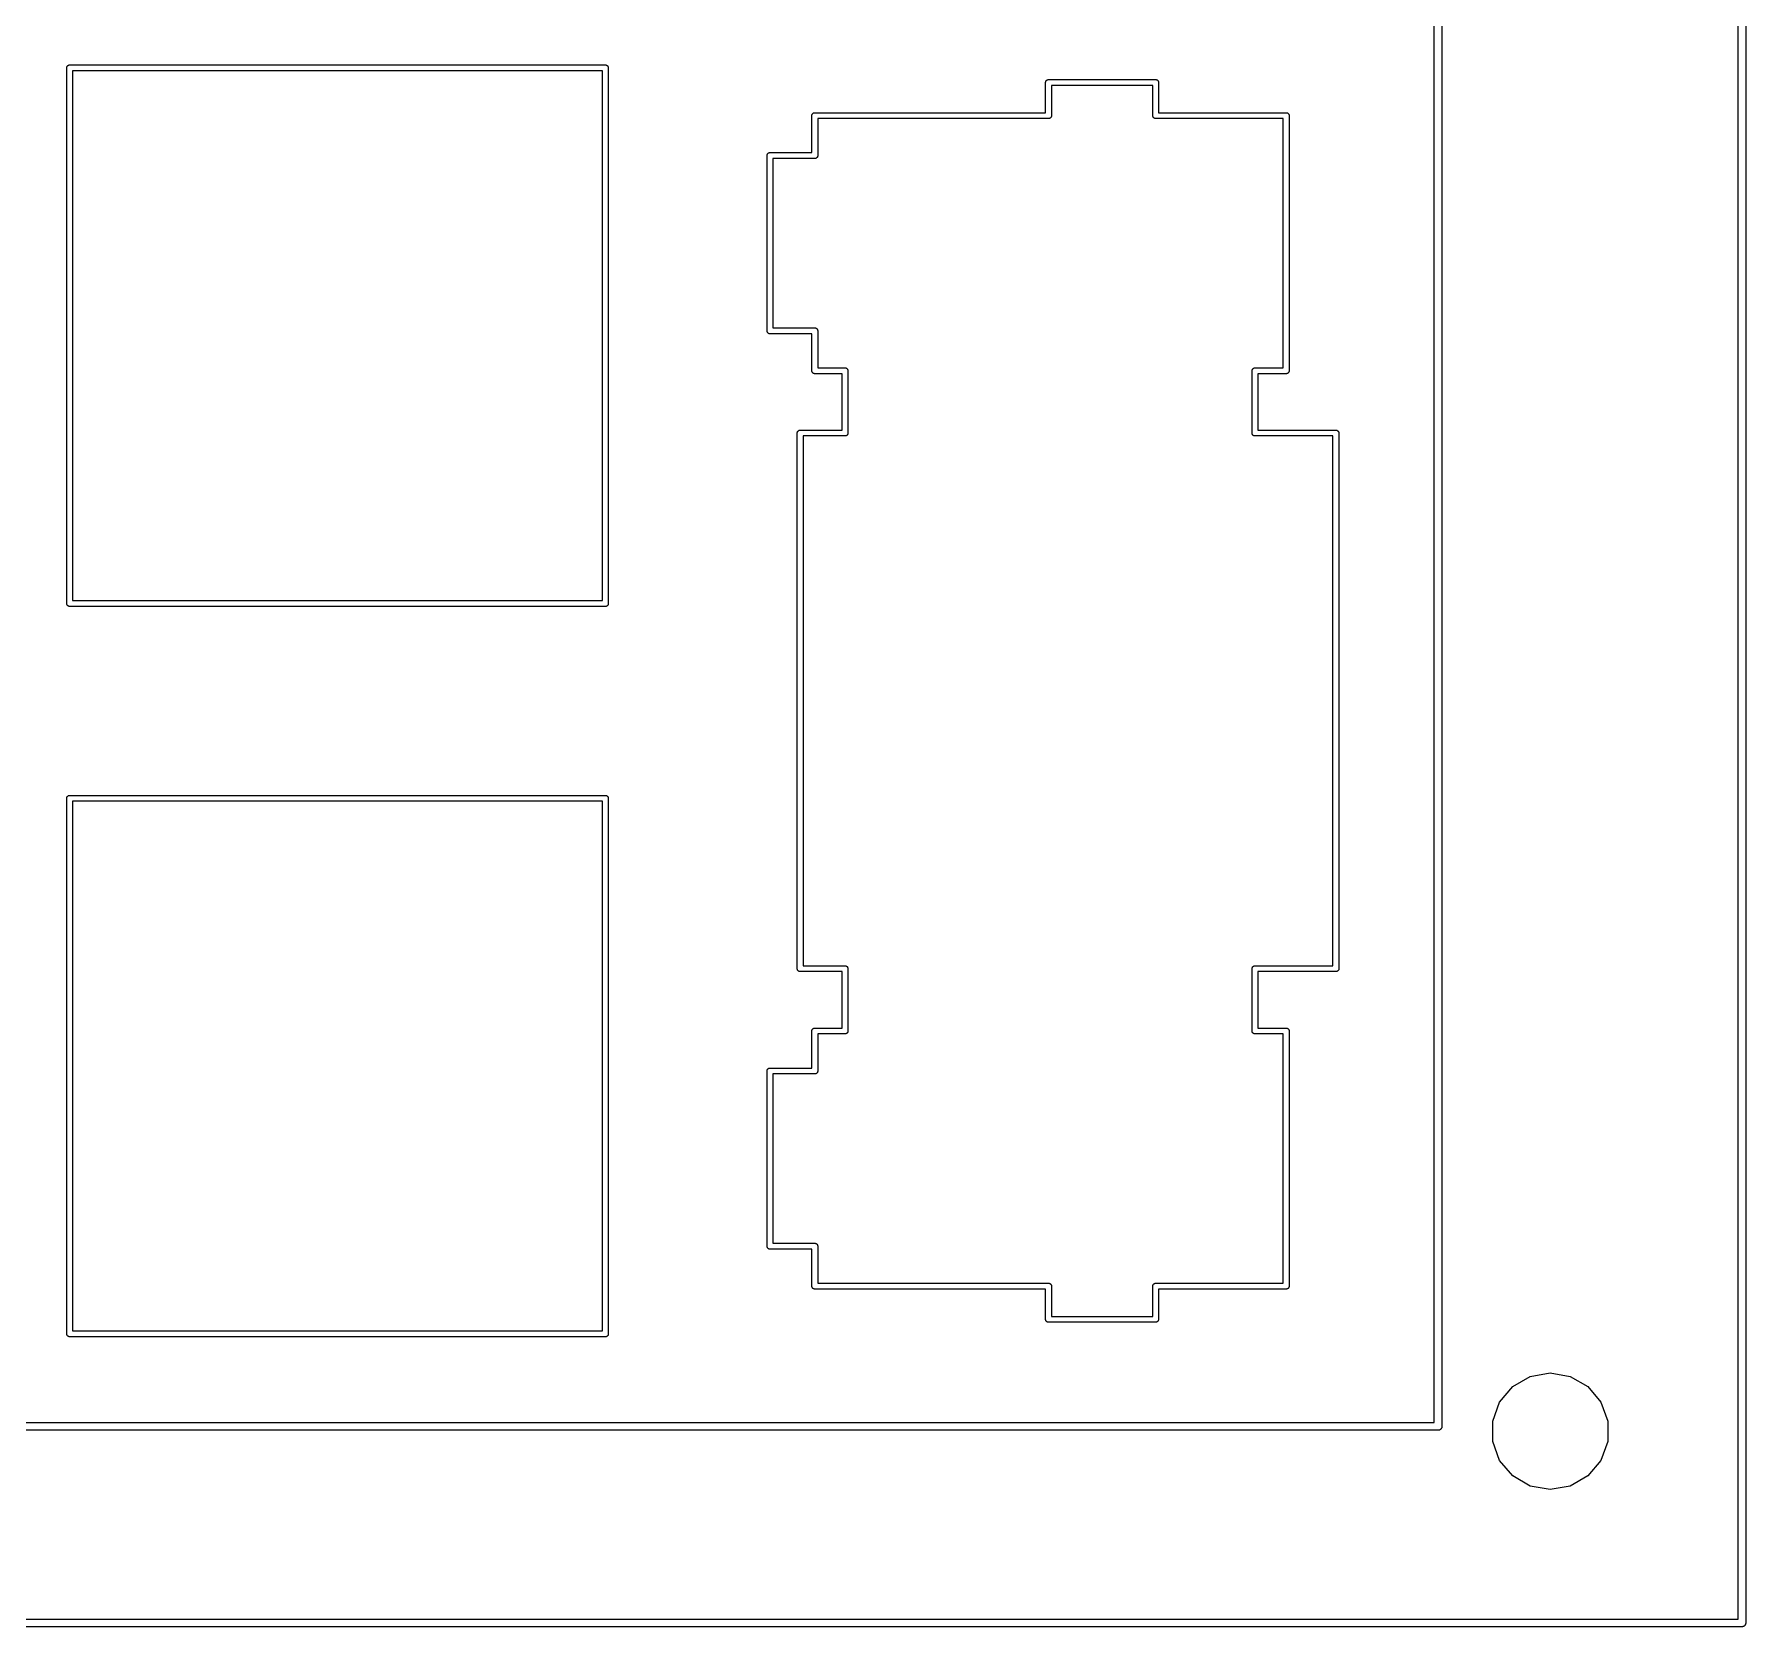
# Model space of a CAD drawing. Extents: x 50 to 430, y -187 to -47.
# Drawn here: x 385.46 to 430.1, y -187.1 to -145.56 of the extents above; entities that cross this region are included whole.
import ezdxf

# ---------------------------------------------------------------- set-up
doc = ezdxf.new("R2010")
doc.units = 0
doc.header["$MEASUREMENT"] = 0
doc.layers.add('BLACK', color=7, linetype='CONTINUOUS')

msp = doc.modelspace()

# ---------------------------------------------------------------- linework, layer by layer
at = {"layer": 'BLACK', "linetype": 'CONTINUOUS'}
for p, q in [((429.9, -186.9), (429.9, -47.1)), ((430.1, -46.9913), (430.1, -187.009)), ((421.976, -181.773), (421.976, -67.673)), ((422.176, -67.5643), (422.176, -181.882)), ((386.321, -146.408), (386.323, -146.401)), ((386.323, -146.401), (386.327, -146.396)), ((386.327, -146.396), (386.331, -146.39)), ((386.331, -146.39), (386.336, -146.386)), ((386.336, -146.386), (386.34, -146.381)), ((386.34, -146.381), (386.346, -146.377)), ((386.346, -146.377), (386.351, -146.373)), ((386.351, -146.373), (386.358, -146.371)), ((386.358, -146.371), (386.364, -146.367)), ((386.364, -146.367), (386.37, -146.366)), ((386.37, -146.366), (386.377, -146.364)), ((386.377, -146.364), (386.383, -146.364)), ((386.383, -146.364), (386.383, -146.364)), ((386.383, -146.364), (400.367, -146.364)), ((400.367, -146.364), (400.373, -146.364)), ((400.367, -146.364), (400.367, -146.364)), ((400.373, -146.364), (400.38, -146.366)), ((400.38, -146.366), (400.386, -146.367)), ((400.386, -146.367), (400.392, -146.371)), ((400.392, -146.371), (400.399, -146.373)), ((400.399, -146.373), (400.404, -146.377)), ((400.404, -146.377), (400.41, -146.381)), ((400.41, -146.381), (400.414, -146.386)), ((400.414, -146.386), (400.419, -146.39)), ((400.419, -146.39), (400.423, -146.396)), ((400.423, -146.396), (400.427, -146.401)), ((400.427, -146.401), (400.429, -146.408)), ((386.314, -146.427), (386.316, -146.42)), ((386.314, -146.433), (386.314, -146.427)), ((386.314, -160.417), (386.314, -146.433)), ((386.316, -146.42), (386.317, -146.414)), ((386.317, -146.414), (386.321, -146.408)), ((386.466, -146.516), (386.466, -160.334)), ((400.284, -146.516), (386.466, -146.516)), ((400.284, -160.334), (400.284, -146.516)), ((400.429, -146.408), (400.433, -146.414)), ((400.433, -146.414), (400.434, -146.42)), ((400.434, -146.42), (400.436, -146.427)), ((400.436, -146.427), (400.436, -146.433)), ((400.436, -146.433), (400.436, -146.433)), ((400.436, -146.433), (400.436, -160.417)), ((411.841, -146.808), (411.843, -146.801)), ((411.841, -146.814), (411.841, -146.808)), ((411.841, -147.608), (411.841, -146.814)), ((411.843, -146.801), (411.844, -146.795)), ((411.844, -146.795), (411.848, -146.789)), ((411.848, -146.789), (411.85, -146.782)), ((411.85, -146.782), (411.854, -146.777)), ((411.854, -146.777), (411.858, -146.771)), ((411.858, -146.771), (411.863, -146.767)), ((411.863, -146.767), (411.867, -146.762)), ((411.867, -146.762), (411.873, -146.758)), ((411.873, -146.758), (411.878, -146.754)), ((411.878, -146.754), (411.885, -146.752)), ((411.885, -146.752), (411.891, -146.748)), ((411.891, -146.748), (411.897, -146.747)), ((411.897, -146.747), (411.904, -146.745)), ((411.904, -146.745), (411.91, -146.745)), ((411.91, -146.745), (411.91, -146.745)), ((411.91, -146.745), (414.718, -146.745)), ((414.718, -146.745), (414.724, -146.745)), ((414.718, -146.745), (414.718, -146.745)), ((414.724, -146.745), (414.731, -146.747)), ((414.731, -146.747), (414.737, -146.748)), ((414.737, -146.748), (414.743, -146.752)), ((414.743, -146.752), (414.75, -146.754)), ((414.75, -146.754), (414.755, -146.758)), ((414.755, -146.758), (414.761, -146.762)), ((414.761, -146.762), (414.765, -146.767)), ((414.765, -146.767), (414.77, -146.771)), ((414.77, -146.771), (414.774, -146.777)), ((414.774, -146.777), (414.778, -146.782)), ((414.778, -146.782), (414.78, -146.789)), ((414.78, -146.789), (414.784, -146.795)), ((414.784, -146.795), (414.785, -146.801)), ((414.785, -146.801), (414.787, -146.808)), ((414.787, -146.808), (414.787, -146.814)), ((414.787, -146.814), (414.787, -146.814)), ((414.787, -146.814), (414.787, -147.608)), ((411.993, -146.897), (411.993, -147.691)), ((414.635, -146.897), (411.993, -146.897)), ((414.635, -147.671), (414.635, -146.897)), ((405.745, -147.671), (405.747, -147.665)), ((405.745, -147.678), (405.745, -147.671)), ((405.745, -148.65), (405.745, -147.678)), ((405.747, -147.665), (405.748, -147.658)), ((405.748, -147.658), (405.752, -147.652)), ((405.752, -147.652), (405.754, -147.646)), ((405.754, -147.646), (405.758, -147.641)), ((405.758, -147.641), (405.762, -147.635)), ((405.762, -147.635), (405.767, -147.631)), ((405.767, -147.631), (405.771, -147.625)), ((405.771, -147.625), (405.777, -147.622)), ((405.777, -147.622), (405.782, -147.618)), ((405.782, -147.618), (405.789, -147.615)), ((405.789, -147.615), (405.795, -147.612)), ((405.795, -147.612), (405.801, -147.611)), ((405.801, -147.611), (405.808, -147.608)), ((405.808, -147.608), (405.814, -147.608)), ((405.814, -147.608), (405.814, -147.608)), ((405.814, -147.608), (411.841, -147.608)), ((411.967, -147.744), (411.961, -147.747)), ((411.971, -147.739), (411.967, -147.744)), ((411.976, -147.734), (411.971, -147.739)), ((411.98, -147.728), (411.976, -147.734)), ((411.984, -147.723), (411.98, -147.728)), ((411.986, -147.717), (411.984, -147.723)), ((411.99, -147.711), (411.986, -147.717)), ((411.991, -147.704), (411.99, -147.711)), ((411.993, -147.698), (411.991, -147.704)), ((411.993, -147.691), (411.993, -147.691)), ((411.993, -147.691), (411.993, -147.698)), ((414.635, -147.698), (414.635, -147.671)), ((414.637, -147.704), (414.635, -147.698)), ((414.638, -147.711), (414.637, -147.704)), ((414.642, -147.717), (414.638, -147.711)), ((414.644, -147.723), (414.642, -147.717)), ((414.648, -147.728), (414.644, -147.723)), ((414.652, -147.734), (414.648, -147.728)), ((414.657, -147.739), (414.652, -147.734)), ((414.661, -147.744), (414.657, -147.739)), ((414.667, -147.747), (414.661, -147.744)), ((414.787, -147.608), (418.121, -147.608)), ((418.121, -147.608), (418.121, -147.608)), ((418.121, -147.608), (418.128, -147.608)), ((418.128, -147.608), (418.134, -147.611)), ((418.134, -147.611), (418.141, -147.612)), ((418.141, -147.612), (418.147, -147.615)), ((418.147, -147.615), (418.153, -147.618)), ((418.153, -147.618), (418.158, -147.622)), ((418.158, -147.622), (418.164, -147.625)), ((418.164, -147.625), (418.169, -147.631)), ((418.169, -147.631), (418.174, -147.635)), ((418.174, -147.635), (418.177, -147.641)), ((418.177, -147.641), (418.182, -147.646)), ((418.182, -147.646), (418.184, -147.652)), ((418.184, -147.652), (418.187, -147.658)), ((418.187, -147.658), (418.188, -147.665)), ((418.188, -147.665), (418.191, -147.671)), ((418.191, -147.671), (418.191, -147.678)), ((418.191, -147.678), (418.191, -147.678)), ((418.191, -147.678), (418.191, -154.346)), ((411.924, -147.761), (405.897, -147.761)), ((405.897, -147.761), (405.897, -148.733)), ((411.93, -147.761), (411.924, -147.761)), ((411.924, -147.761), (411.924, -147.761)), ((411.937, -147.758), (411.93, -147.761)), ((411.943, -147.757), (411.937, -147.758)), ((411.949, -147.754), (411.943, -147.757)), ((411.956, -147.752), (411.949, -147.754)), ((411.961, -147.747), (411.956, -147.752)), ((414.672, -147.752), (414.667, -147.747)), ((414.679, -147.754), (414.672, -147.752)), ((414.685, -147.757), (414.679, -147.754)), ((414.691, -147.758), (414.685, -147.757)), ((414.698, -147.761), (414.691, -147.758)), ((414.704, -147.761), (414.698, -147.761)), ((418.038, -147.761), (414.704, -147.761)), ((414.704, -147.761), (414.704, -147.761)), ((418.038, -154.263), (418.038, -147.761)), ((404.576, -148.713), (404.579, -148.706)), ((404.576, -148.719), (404.576, -148.713)), ((404.576, -153.305), (404.576, -148.719)), ((404.579, -148.706), (404.58, -148.7)), ((404.58, -148.7), (404.583, -148.694)), ((404.583, -148.694), (404.586, -148.687)), ((404.586, -148.687), (404.59, -148.682)), ((404.59, -148.682), (404.593, -148.676)), ((404.593, -148.676), (404.599, -148.672)), ((404.599, -148.672), (404.603, -148.667)), ((404.603, -148.667), (404.609, -148.663)), ((404.609, -148.663), (404.614, -148.659)), ((404.614, -148.659), (404.62, -148.657)), ((404.62, -148.657), (404.626, -148.653)), ((404.626, -148.653), (404.633, -148.652)), ((404.633, -148.652), (404.639, -148.65)), ((404.639, -148.65), (404.646, -148.65)), ((404.646, -148.65), (404.646, -148.65)), ((404.646, -148.65), (405.745, -148.65)), ((405.828, -148.802), (404.729, -148.802)), ((404.729, -148.802), (404.729, -153.222)), ((405.834, -148.802), (405.828, -148.802)), ((405.828, -148.802), (405.828, -148.802)), ((405.841, -148.8), (405.834, -148.802)), ((405.847, -148.799), (405.841, -148.8)), ((405.853, -148.795), (405.847, -148.799)), ((405.86, -148.793), (405.853, -148.795)), ((405.865, -148.789), (405.86, -148.793)), ((405.871, -148.785), (405.865, -148.789)), ((405.875, -148.78), (405.871, -148.785)), ((405.88, -148.776), (405.875, -148.78)), ((405.884, -148.77), (405.88, -148.776)), ((405.888, -148.765), (405.884, -148.77)), ((405.89, -148.758), (405.888, -148.765)), ((405.894, -148.752), (405.89, -148.758)), ((405.895, -148.746), (405.894, -148.752)), ((405.897, -148.739), (405.895, -148.746)), ((405.897, -148.733), (405.897, -148.733)), ((405.897, -148.733), (405.897, -148.739)), ((404.576, -153.311), (404.576, -153.305)), ((404.576, -153.305), (404.576, -153.305)), ((404.579, -153.318), (404.576, -153.311)), ((404.58, -153.324), (404.579, -153.318)), ((404.583, -153.33), (404.58, -153.324)), ((404.586, -153.337), (404.583, -153.33)), ((404.59, -153.342), (404.586, -153.337)), ((404.593, -153.348), (404.59, -153.342)), ((404.599, -153.352), (404.593, -153.348)), ((404.603, -153.357), (404.599, -153.352)), ((404.609, -153.361), (404.603, -153.357)), ((404.614, -153.365), (404.609, -153.361)), ((404.62, -153.367), (404.614, -153.365)), ((404.626, -153.371), (404.62, -153.367)), ((404.633, -153.372), (404.626, -153.371)), ((404.639, -153.374), (404.633, -153.372)), ((404.646, -153.374), (404.639, -153.374)), ((405.745, -153.374), (404.646, -153.374)), ((404.646, -153.374), (404.646, -153.374)), ((404.729, -153.222), (405.828, -153.222)), ((405.745, -154.346), (405.745, -153.374)), ((405.828, -153.222), (405.828, -153.222)), ((405.828, -153.222), (405.834, -153.222)), ((405.834, -153.222), (405.841, -153.224)), ((405.841, -153.224), (405.847, -153.225)), ((405.847, -153.225), (405.853, -153.229)), ((405.853, -153.229), (405.86, -153.231)), ((405.86, -153.231), (405.865, -153.235)), ((405.865, -153.235), (405.871, -153.239)), ((405.871, -153.239), (405.875, -153.244)), ((405.875, -153.244), (405.88, -153.248)), ((405.88, -153.248), (405.884, -153.254)), ((405.884, -153.254), (405.888, -153.259)), ((405.888, -153.259), (405.89, -153.266)), ((405.89, -153.266), (405.894, -153.272)), ((405.894, -153.272), (405.895, -153.278)), ((405.895, -153.278), (405.897, -153.285)), ((405.897, -153.285), (405.897, -153.291)), ((405.897, -153.291), (405.897, -153.291)), ((405.897, -153.291), (405.897, -154.263)), ((405.745, -154.353), (405.745, -154.346)), ((405.745, -154.346), (405.745, -154.346)), ((405.747, -154.359), (405.745, -154.353)), ((405.748, -154.366), (405.747, -154.359)), ((405.752, -154.372), (405.748, -154.366)), ((405.754, -154.378), (405.752, -154.372)), ((405.758, -154.383), (405.754, -154.378)), ((405.762, -154.389), (405.758, -154.383)), ((405.767, -154.393), (405.762, -154.389)), ((405.771, -154.399), (405.767, -154.393)), ((405.777, -154.402), (405.771, -154.399)), ((405.782, -154.406), (405.777, -154.402)), ((405.789, -154.409), (405.782, -154.406)), ((405.795, -154.412), (405.789, -154.409)), ((405.801, -154.413), (405.795, -154.412)), ((405.808, -154.416), (405.801, -154.413)), ((405.814, -154.416), (405.808, -154.416)), ((406.532, -154.416), (405.814, -154.416)), ((405.814, -154.416), (405.814, -154.416)), ((405.897, -154.263), (406.615, -154.263)), ((406.532, -155.889), (406.532, -154.416)), ((406.615, -154.263), (406.615, -154.263)), ((406.615, -154.263), (406.622, -154.263)), ((406.622, -154.263), (406.628, -154.266)), ((406.628, -154.266), (406.635, -154.267)), ((406.635, -154.267), (406.641, -154.27)), ((406.641, -154.27), (406.647, -154.272)), ((406.647, -154.272), (406.652, -154.277)), ((406.652, -154.277), (406.658, -154.28)), ((406.658, -154.28), (406.662, -154.285)), ((406.662, -154.285), (406.668, -154.29)), ((406.668, -154.29), (406.671, -154.296)), ((406.671, -154.296), (406.675, -154.301)), ((406.675, -154.301), (406.678, -154.307)), ((406.678, -154.307), (406.681, -154.313)), ((406.681, -154.313), (406.682, -154.32)), ((406.682, -154.32), (406.685, -154.326)), ((406.685, -154.326), (406.685, -154.333)), ((406.685, -154.333), (406.685, -154.333)), ((406.685, -154.333), (406.685, -155.972)), ((417.226, -154.326), (417.228, -154.32)), ((417.226, -154.333), (417.226, -154.326)), ((417.226, -155.952), (417.226, -154.333)), ((417.226, -154.333), (417.226, -154.333)), ((417.228, -154.32), (417.229, -154.313)), ((417.229, -154.313), (417.232, -154.307)), ((417.232, -154.307), (417.235, -154.301)), ((417.235, -154.301), (417.239, -154.296)), ((417.239, -154.296), (417.243, -154.29)), ((417.243, -154.29), (417.248, -154.285)), ((417.248, -154.285), (417.252, -154.28)), ((417.252, -154.28), (417.258, -154.277)), ((417.258, -154.277), (417.263, -154.272)), ((417.263, -154.272), (417.269, -154.27)), ((417.269, -154.27), (417.275, -154.267)), ((417.275, -154.267), (417.282, -154.266)), ((417.282, -154.266), (417.288, -154.263)), ((417.288, -154.263), (417.295, -154.263)), ((417.295, -154.263), (417.295, -154.263)), ((417.295, -154.263), (418.038, -154.263)), ((418.121, -154.416), (417.378, -154.416)), ((417.378, -154.416), (417.378, -155.889)), ((418.128, -154.416), (418.121, -154.416)), ((418.121, -154.416), (418.121, -154.416)), ((418.134, -154.413), (418.128, -154.416)), ((418.141, -154.412), (418.134, -154.413)), ((418.147, -154.409), (418.141, -154.412)), ((418.153, -154.406), (418.147, -154.409)), ((418.158, -154.402), (418.153, -154.406)), ((418.164, -154.399), (418.158, -154.402)), ((418.169, -154.393), (418.164, -154.399)), ((418.174, -154.389), (418.169, -154.393)), ((418.177, -154.383), (418.174, -154.389)), ((418.182, -154.378), (418.177, -154.383)), ((418.184, -154.372), (418.182, -154.378)), ((418.187, -154.366), (418.184, -154.372)), ((418.188, -154.359), (418.187, -154.366)), ((418.191, -154.353), (418.188, -154.359)), ((418.191, -154.346), (418.191, -154.346)), ((418.191, -154.346), (418.191, -154.353)), ((405.364, -155.952), (405.366, -155.945)), ((405.364, -155.958), (405.364, -155.952)), ((405.364, -169.942), (405.364, -155.958)), ((405.366, -155.945), (405.367, -155.939)), ((405.367, -155.939), (405.371, -155.933)), ((405.371, -155.933), (405.373, -155.926)), ((405.373, -155.926), (405.377, -155.921)), ((405.377, -155.921), (405.381, -155.915)), ((405.381, -155.915), (405.386, -155.911)), ((405.386, -155.911), (405.39, -155.906)), ((405.39, -155.906), (405.396, -155.902)), ((405.396, -155.902), (405.401, -155.898)), ((405.401, -155.898), (405.408, -155.896)), ((405.408, -155.896), (405.414, -155.892)), ((405.414, -155.892), (405.42, -155.891)), ((405.42, -155.891), (405.427, -155.889)), ((405.427, -155.889), (405.433, -155.889)), ((405.433, -155.889), (405.433, -155.889)), ((405.433, -155.889), (406.532, -155.889)), ((406.615, -156.041), (405.516, -156.041)), ((405.516, -156.041), (405.516, -169.859)), ((406.622, -156.041), (406.615, -156.041)), ((406.615, -156.041), (406.615, -156.041)), ((406.628, -156.039), (406.622, -156.041)), ((406.635, -156.038), (406.628, -156.039)), ((406.641, -156.034), (406.635, -156.038)), ((406.647, -156.032), (406.641, -156.034)), ((406.652, -156.028), (406.647, -156.032)), ((406.658, -156.024), (406.652, -156.028)), ((406.662, -156.019), (406.658, -156.024)), ((406.668, -156.015), (406.662, -156.019)), ((406.671, -156.009), (406.668, -156.015)), ((406.675, -156.004), (406.671, -156.009)), ((406.678, -155.997), (406.675, -156.004)), ((406.681, -155.991), (406.678, -155.997)), ((406.682, -155.985), (406.681, -155.991)), ((406.685, -155.978), (406.682, -155.985)), ((406.685, -155.972), (406.685, -155.972)), ((406.685, -155.972), (406.685, -155.978)), ((417.226, -155.978), (417.226, -155.952)), ((417.228, -155.985), (417.226, -155.978)), ((417.229, -155.991), (417.228, -155.985)), ((417.232, -155.997), (417.229, -155.991)), ((417.235, -156.004), (417.232, -155.997)), ((417.239, -156.009), (417.235, -156.004)), ((417.243, -156.015), (417.239, -156.009)), ((417.248, -156.019), (417.243, -156.015)), ((417.252, -156.024), (417.248, -156.019)), ((417.258, -156.028), (417.252, -156.024)), ((417.263, -156.032), (417.258, -156.028)), ((417.269, -156.034), (417.263, -156.032)), ((417.275, -156.038), (417.269, -156.034)), ((417.282, -156.039), (417.275, -156.038)), ((417.288, -156.041), (417.282, -156.039)), ((417.295, -156.041), (417.288, -156.041)), ((419.334, -156.041), (417.295, -156.041)), ((417.295, -156.041), (417.295, -156.041)), ((417.378, -155.889), (419.417, -155.889)), ((419.334, -169.859), (419.334, -156.041)), ((419.417, -155.889), (419.417, -155.889)), ((419.417, -155.889), (419.423, -155.889)), ((419.423, -155.889), (419.43, -155.891)), ((419.43, -155.891), (419.436, -155.892)), ((419.436, -155.892), (419.442, -155.896)), ((419.442, -155.896), (419.449, -155.898)), ((419.449, -155.898), (419.454, -155.902)), ((419.454, -155.902), (419.46, -155.906)), ((419.46, -155.906), (419.464, -155.911)), ((419.464, -155.911), (419.469, -155.915)), ((419.469, -155.915), (419.473, -155.921)), ((419.473, -155.921), (419.477, -155.926)), ((419.477, -155.926), (419.479, -155.933)), ((419.479, -155.933), (419.483, -155.939)), ((419.483, -155.939), (419.484, -155.945)), ((419.484, -155.945), (419.486, -155.952)), ((419.486, -155.952), (419.486, -155.958)), ((419.486, -155.958), (419.486, -155.958)), ((419.486, -155.958), (419.486, -169.942)), ((386.314, -160.423), (386.314, -160.417)), ((386.314, -160.417), (386.314, -160.417)), ((386.316, -160.43), (386.314, -160.423)), ((386.317, -160.436), (386.316, -160.43)), ((386.321, -160.442), (386.317, -160.436)), ((386.323, -160.449), (386.321, -160.442)), ((386.327, -160.454), (386.323, -160.449)), ((386.331, -160.46), (386.327, -160.454)), ((386.336, -160.464), (386.331, -160.46)), ((386.34, -160.469), (386.336, -160.464)), ((386.346, -160.473), (386.34, -160.469)), ((386.351, -160.477), (386.346, -160.473)), ((386.358, -160.479), (386.351, -160.477)), ((386.364, -160.483), (386.358, -160.479)), ((386.37, -160.484), (386.364, -160.483)), ((386.377, -160.486), (386.37, -160.484)), ((386.383, -160.486), (386.377, -160.486)), ((400.367, -160.486), (386.383, -160.486)), ((386.383, -160.486), (386.383, -160.486)), ((386.466, -160.334), (400.284, -160.334)), ((400.373, -160.486), (400.367, -160.486)), ((400.367, -160.486), (400.367, -160.486)), ((400.38, -160.484), (400.373, -160.486)), ((400.386, -160.483), (400.38, -160.484)), ((400.392, -160.479), (400.386, -160.483)), ((400.399, -160.477), (400.392, -160.479)), ((400.404, -160.473), (400.399, -160.477)), ((400.41, -160.469), (400.404, -160.473)), ((400.414, -160.464), (400.41, -160.469)), ((400.419, -160.46), (400.414, -160.464)), ((400.423, -160.454), (400.419, -160.46)), ((400.427, -160.449), (400.423, -160.454)), ((400.429, -160.442), (400.427, -160.449)), ((400.433, -160.436), (400.429, -160.442)), ((400.434, -160.43), (400.433, -160.436)), ((400.436, -160.423), (400.434, -160.43)), ((400.436, -160.417), (400.436, -160.417)), ((400.436, -160.417), (400.436, -160.423)), ((386.314, -165.477), (386.316, -165.47)), ((386.314, -165.483), (386.314, -165.477)), ((386.314, -179.467), (386.314, -165.483)), ((386.316, -165.47), (386.317, -165.464)), ((386.317, -165.464), (386.321, -165.458)), ((386.321, -165.458), (386.323, -165.451)), ((386.323, -165.451), (386.327, -165.446)), ((386.327, -165.446), (386.331, -165.44)), ((386.331, -165.44), (386.336, -165.436)), ((386.336, -165.436), (386.34, -165.431)), ((386.34, -165.431), (386.346, -165.427)), ((386.346, -165.427), (386.351, -165.423)), ((386.351, -165.423), (386.358, -165.421)), ((386.358, -165.421), (386.364, -165.417)), ((386.364, -165.417), (386.37, -165.416)), ((386.37, -165.416), (386.377, -165.414)), ((386.377, -165.414), (386.383, -165.414)), ((386.383, -165.414), (386.383, -165.414)), ((386.383, -165.414), (400.367, -165.414)), ((386.466, -165.566), (386.466, -179.384)), ((400.284, -165.566), (386.466, -165.566)), ((400.284, -179.384), (400.284, -165.566)), ((400.367, -165.414), (400.373, -165.414)), ((400.367, -165.414), (400.367, -165.414)), ((400.373, -165.414), (400.38, -165.416)), ((400.38, -165.416), (400.386, -165.417)), ((400.386, -165.417), (400.392, -165.421)), ((400.392, -165.421), (400.399, -165.423)), ((400.399, -165.423), (400.404, -165.427)), ((400.404, -165.427), (400.41, -165.431)), ((400.41, -165.431), (400.414, -165.436)), ((400.414, -165.436), (400.419, -165.44)), ((400.419, -165.44), (400.423, -165.446)), ((400.423, -165.446), (400.427, -165.451)), ((400.427, -165.451), (400.429, -165.458)), ((400.429, -165.458), (400.433, -165.464)), ((400.433, -165.464), (400.434, -165.47)), ((400.434, -165.47), (400.436, -165.477)), ((400.436, -165.477), (400.436, -165.483)), ((400.436, -165.483), (400.436, -165.483)), ((400.436, -165.483), (400.436, -179.467)), ((405.364, -169.948), (405.364, -169.942)), ((405.364, -169.942), (405.364, -169.942)), ((405.366, -169.955), (405.364, -169.948)), ((405.367, -169.961), (405.366, -169.955)), ((405.371, -169.967), (405.367, -169.961)), ((405.373, -169.974), (405.371, -169.967)), ((405.377, -169.979), (405.373, -169.974)), ((405.381, -169.985), (405.377, -169.979)), ((405.386, -169.989), (405.381, -169.985)), ((405.39, -169.994), (405.386, -169.989)), ((405.396, -169.998), (405.39, -169.994)), ((405.401, -170.002), (405.396, -169.998)), ((405.408, -170.004), (405.401, -170.002)), ((405.414, -170.008), (405.408, -170.004)), ((405.42, -170.009), (405.414, -170.008)), ((405.427, -170.011), (405.42, -170.009)), ((405.433, -170.011), (405.427, -170.011)), ((406.532, -170.011), (405.433, -170.011)), ((405.433, -170.011), (405.433, -170.011)), ((405.516, -169.859), (406.615, -169.859)), ((406.532, -171.484), (406.532, -170.011)), ((406.615, -169.859), (406.615, -169.859)), ((406.615, -169.859), (406.622, -169.859)), ((406.622, -169.859), (406.628, -169.861)), ((406.628, -169.861), (406.635, -169.862)), ((406.635, -169.862), (406.641, -169.866)), ((406.641, -169.866), (406.647, -169.868)), ((406.647, -169.868), (406.652, -169.872)), ((406.652, -169.872), (406.658, -169.876)), ((406.658, -169.876), (406.662, -169.881)), ((406.662, -169.881), (406.668, -169.885)), ((406.668, -169.885), (406.671, -169.891)), ((406.671, -169.891), (406.675, -169.896)), ((406.675, -169.896), (406.678, -169.903)), ((406.678, -169.903), (406.681, -169.909)), ((406.681, -169.909), (406.682, -169.915)), ((406.682, -169.915), (406.685, -169.922)), ((406.685, -169.922), (406.685, -169.928)), ((406.685, -169.928), (406.685, -169.928)), ((406.685, -169.928), (406.685, -171.567)), ((417.226, -169.922), (417.228, -169.915)), ((417.226, -169.928), (417.226, -169.922)), ((417.226, -171.547), (417.226, -169.928)), ((417.226, -169.928), (417.226, -169.928)), ((417.228, -169.915), (417.229, -169.909)), ((417.229, -169.909), (417.232, -169.903)), ((417.232, -169.903), (417.235, -169.896)), ((417.235, -169.896), (417.239, -169.891)), ((417.239, -169.891), (417.243, -169.885)), ((417.243, -169.885), (417.248, -169.881)), ((417.248, -169.881), (417.252, -169.876)), ((417.252, -169.876), (417.258, -169.872)), ((417.258, -169.872), (417.263, -169.868)), ((417.263, -169.868), (417.269, -169.866)), ((417.269, -169.866), (417.275, -169.862)), ((417.275, -169.862), (417.282, -169.861)), ((417.282, -169.861), (417.288, -169.859)), ((417.288, -169.859), (417.295, -169.859)), ((417.295, -169.859), (417.295, -169.859)), ((417.295, -169.859), (419.334, -169.859)), ((419.417, -170.011), (417.378, -170.011)), ((417.378, -170.011), (417.378, -171.484)), ((419.423, -170.011), (419.417, -170.011)), ((419.417, -170.011), (419.417, -170.011)), ((419.43, -170.009), (419.423, -170.011)), ((419.436, -170.008), (419.43, -170.009)), ((419.442, -170.004), (419.436, -170.008)), ((419.449, -170.002), (419.442, -170.004)), ((419.454, -169.998), (419.449, -170.002)), ((419.46, -169.994), (419.454, -169.998)), ((419.464, -169.989), (419.46, -169.994)), ((419.469, -169.985), (419.464, -169.989)), ((419.473, -169.979), (419.469, -169.985)), ((419.477, -169.974), (419.473, -169.979)), ((419.479, -169.967), (419.477, -169.974)), ((419.483, -169.961), (419.479, -169.967)), ((419.484, -169.955), (419.483, -169.961)), ((419.486, -169.948), (419.484, -169.955)), ((419.486, -169.942), (419.486, -169.942)), ((419.486, -169.942), (419.486, -169.948)), ((405.745, -171.547), (405.747, -171.541)), ((405.745, -171.554), (405.745, -171.547)), ((405.745, -172.526), (405.745, -171.554)), ((405.747, -171.541), (405.748, -171.534)), ((405.748, -171.534), (405.752, -171.528)), ((405.752, -171.528), (405.754, -171.522)), ((405.754, -171.522), (405.758, -171.517)), ((405.758, -171.517), (405.762, -171.511)), ((405.762, -171.511), (405.767, -171.507)), ((405.767, -171.507), (405.771, -171.501)), ((405.771, -171.501), (405.777, -171.498)), ((405.777, -171.498), (405.782, -171.494)), ((405.782, -171.494), (405.789, -171.491)), ((405.789, -171.491), (405.795, -171.488)), ((405.795, -171.488), (405.801, -171.487)), ((405.801, -171.487), (405.808, -171.484)), ((405.808, -171.484), (405.814, -171.484)), ((405.814, -171.484), (405.814, -171.484)), ((405.814, -171.484), (406.532, -171.484)), ((406.615, -171.637), (405.897, -171.637)), ((405.897, -171.637), (405.897, -172.609)), ((406.622, -171.637), (406.615, -171.637)), ((406.615, -171.637), (406.615, -171.637)), ((406.628, -171.634), (406.622, -171.637)), ((406.635, -171.633), (406.628, -171.634)), ((406.641, -171.63), (406.635, -171.633)), ((406.647, -171.628), (406.641, -171.63)), ((406.652, -171.623), (406.647, -171.628)), ((406.658, -171.62), (406.652, -171.623)), ((406.662, -171.615), (406.658, -171.62)), ((406.668, -171.61), (406.662, -171.615)), ((406.671, -171.604), (406.668, -171.61)), ((406.675, -171.599), (406.671, -171.604)), ((406.678, -171.593), (406.675, -171.599)), ((406.681, -171.587), (406.678, -171.593)), ((406.682, -171.58), (406.681, -171.587)), ((406.685, -171.574), (406.682, -171.58)), ((406.685, -171.567), (406.685, -171.567)), ((406.685, -171.567), (406.685, -171.574)), ((417.226, -171.574), (417.226, -171.547)), ((417.228, -171.58), (417.226, -171.574)), ((417.229, -171.587), (417.228, -171.58)), ((417.232, -171.593), (417.229, -171.587)), ((417.235, -171.599), (417.232, -171.593)), ((417.239, -171.604), (417.235, -171.599)), ((417.243, -171.61), (417.239, -171.604)), ((417.248, -171.615), (417.243, -171.61)), ((417.252, -171.62), (417.248, -171.615)), ((417.258, -171.623), (417.252, -171.62)), ((417.263, -171.628), (417.258, -171.623)), ((417.269, -171.63), (417.263, -171.628)), ((417.275, -171.633), (417.269, -171.63)), ((417.282, -171.634), (417.275, -171.633)), ((417.288, -171.637), (417.282, -171.634)), ((417.295, -171.637), (417.288, -171.637)), ((418.038, -171.637), (417.295, -171.637)), ((417.295, -171.637), (417.295, -171.637)), ((417.378, -171.484), (418.121, -171.484)), ((418.038, -178.139), (418.038, -171.637)), ((418.121, -171.484), (418.121, -171.484)), ((418.121, -171.484), (418.128, -171.484)), ((418.128, -171.484), (418.134, -171.487)), ((418.134, -171.487), (418.141, -171.488)), ((418.141, -171.488), (418.147, -171.491)), ((418.147, -171.491), (418.153, -171.494)), ((418.153, -171.494), (418.158, -171.498)), ((418.158, -171.498), (418.164, -171.501)), ((418.164, -171.501), (418.169, -171.507)), ((418.169, -171.507), (418.174, -171.511)), ((418.174, -171.511), (418.177, -171.517)), ((418.177, -171.517), (418.182, -171.522)), ((418.182, -171.522), (418.184, -171.528)), ((418.184, -171.528), (418.187, -171.534)), ((418.187, -171.534), (418.188, -171.541)), ((418.188, -171.541), (418.191, -171.547)), ((418.191, -171.547), (418.191, -171.554)), ((418.191, -171.554), (418.191, -171.554)), ((418.191, -171.554), (418.191, -178.222)), ((404.576, -172.589), (404.579, -172.582)), ((404.576, -172.595), (404.576, -172.589)), ((404.576, -177.181), (404.576, -172.595)), ((404.579, -172.582), (404.58, -172.576)), ((404.58, -172.576), (404.583, -172.57)), ((404.583, -172.57), (404.586, -172.563)), ((404.586, -172.563), (404.59, -172.558)), ((404.59, -172.558), (404.593, -172.552)), ((404.593, -172.552), (404.599, -172.548)), ((404.599, -172.548), (404.603, -172.543)), ((404.603, -172.543), (404.609, -172.539)), ((404.609, -172.539), (404.614, -172.535)), ((404.614, -172.535), (404.62, -172.533)), ((404.62, -172.533), (404.626, -172.529)), ((404.626, -172.529), (404.633, -172.528)), ((404.633, -172.528), (404.639, -172.526)), ((404.639, -172.526), (404.646, -172.526)), ((404.646, -172.526), (404.646, -172.526)), ((404.646, -172.526), (405.745, -172.526)), ((405.828, -172.678), (404.729, -172.678)), ((404.729, -172.678), (404.729, -177.098)), ((405.834, -172.678), (405.828, -172.678)), ((405.828, -172.678), (405.828, -172.678)), ((405.841, -172.676), (405.834, -172.678)), ((405.847, -172.675), (405.841, -172.676)), ((405.853, -172.671), (405.847, -172.675)), ((405.86, -172.669), (405.853, -172.671)), ((405.865, -172.665), (405.86, -172.669)), ((405.871, -172.661), (405.865, -172.665)), ((405.875, -172.656), (405.871, -172.661)), ((405.88, -172.652), (405.875, -172.656)), ((405.884, -172.646), (405.88, -172.652)), ((405.888, -172.641), (405.884, -172.646)), ((405.89, -172.634), (405.888, -172.641)), ((405.894, -172.628), (405.89, -172.634)), ((405.895, -172.622), (405.894, -172.628)), ((405.897, -172.615), (405.895, -172.622)), ((405.897, -172.609), (405.897, -172.609)), ((405.897, -172.609), (405.897, -172.615)), ((404.576, -177.187), (404.576, -177.181)), ((404.576, -177.181), (404.576, -177.181)), ((404.579, -177.194), (404.576, -177.187)), ((404.58, -177.2), (404.579, -177.194)), ((404.583, -177.206), (404.58, -177.2)), ((404.729, -177.098), (405.828, -177.098)), ((405.828, -177.098), (405.828, -177.098)), ((405.828, -177.098), (405.834, -177.098)), ((405.834, -177.098), (405.841, -177.1)), ((405.841, -177.1), (405.847, -177.101)), ((405.847, -177.101), (405.853, -177.105)), ((405.853, -177.105), (405.86, -177.107)), ((405.86, -177.107), (405.865, -177.111)), ((405.865, -177.111), (405.871, -177.115)), ((405.871, -177.115), (405.875, -177.12)), ((405.875, -177.12), (405.88, -177.124)), ((405.88, -177.124), (405.884, -177.13)), ((405.884, -177.13), (405.888, -177.135)), ((405.888, -177.135), (405.89, -177.142)), ((405.89, -177.142), (405.894, -177.148)), ((405.894, -177.148), (405.895, -177.154)), ((405.895, -177.154), (405.897, -177.161)), ((405.897, -177.161), (405.897, -177.167)), ((405.897, -177.167), (405.897, -177.167)), ((405.897, -177.167), (405.897, -178.139)), ((404.586, -177.213), (404.583, -177.206)), ((404.59, -177.218), (404.586, -177.213)), ((404.593, -177.224), (404.59, -177.218)), ((404.599, -177.228), (404.593, -177.224)), ((404.603, -177.233), (404.599, -177.228)), ((404.609, -177.237), (404.603, -177.233)), ((404.614, -177.241), (404.609, -177.237)), ((404.62, -177.243), (404.614, -177.241)), ((404.626, -177.247), (404.62, -177.243)), ((404.633, -177.248), (404.626, -177.247)), ((404.639, -177.25), (404.633, -177.248)), ((404.646, -177.25), (404.639, -177.25)), ((405.745, -177.25), (404.646, -177.25)), ((404.646, -177.25), (404.646, -177.25)), ((405.745, -178.222), (405.745, -177.25)), ((405.745, -178.229), (405.745, -178.222)), ((405.745, -178.222), (405.745, -178.222)), ((405.747, -178.235), (405.745, -178.229)), ((405.748, -178.242), (405.747, -178.235)), ((405.752, -178.248), (405.748, -178.242)), ((405.754, -178.254), (405.752, -178.248)), ((405.758, -178.259), (405.754, -178.254)), ((405.762, -178.265), (405.758, -178.259)), ((405.767, -178.269), (405.762, -178.265)), ((405.771, -178.275), (405.767, -178.269)), ((405.777, -178.278), (405.771, -178.275)), ((405.782, -178.282), (405.777, -178.278)), ((405.789, -178.285), (405.782, -178.282)), ((405.795, -178.288), (405.789, -178.285)), ((405.801, -178.289), (405.795, -178.288)), ((405.808, -178.292), (405.801, -178.289)), ((405.814, -178.292), (405.808, -178.292)), ((411.841, -178.292), (405.814, -178.292)), ((405.814, -178.292), (405.814, -178.292)), ((405.897, -178.139), (411.924, -178.139)), ((411.841, -179.086), (411.841, -178.292)), ((411.924, -178.139), (411.924, -178.139)), ((411.924, -178.139), (411.93, -178.139)), ((411.93, -178.139), (411.937, -178.142)), ((411.937, -178.142), (411.943, -178.143)), ((411.943, -178.143), (411.949, -178.146)), ((411.949, -178.146), (411.956, -178.148)), ((411.956, -178.148), (411.961, -178.153)), ((411.961, -178.153), (411.967, -178.156)), ((411.967, -178.156), (411.971, -178.161)), ((411.971, -178.161), (411.976, -178.166)), ((411.976, -178.166), (411.98, -178.172)), ((411.98, -178.172), (411.984, -178.177)), ((411.984, -178.177), (411.986, -178.183)), ((411.986, -178.183), (411.99, -178.189)), ((411.99, -178.189), (411.991, -178.196)), ((411.991, -178.196), (411.993, -178.202)), ((411.993, -178.202), (411.993, -178.209)), ((411.993, -178.209), (411.993, -178.209)), ((411.993, -178.209), (411.993, -179.003)), ((414.635, -178.202), (414.637, -178.196)), ((414.635, -178.209), (414.635, -178.202)), ((414.635, -179.003), (414.635, -178.209)), ((414.635, -178.209), (414.635, -178.209)), ((414.637, -178.196), (414.638, -178.189)), ((414.638, -178.189), (414.642, -178.183)), ((414.642, -178.183), (414.644, -178.177)), ((414.644, -178.177), (414.648, -178.172)), ((414.648, -178.172), (414.652, -178.166)), ((414.652, -178.166), (414.657, -178.161)), ((414.657, -178.161), (414.661, -178.156)), ((414.661, -178.156), (414.667, -178.153)), ((414.667, -178.153), (414.672, -178.148)), ((414.672, -178.148), (414.679, -178.146)), ((414.679, -178.146), (414.685, -178.143)), ((414.685, -178.143), (414.691, -178.142)), ((414.691, -178.142), (414.698, -178.139)), ((414.698, -178.139), (414.704, -178.139)), ((414.704, -178.139), (414.704, -178.139)), ((414.704, -178.139), (418.038, -178.139)), ((418.121, -178.292), (414.787, -178.292)), ((414.787, -178.292), (414.787, -179.086)), ((418.128, -178.292), (418.121, -178.292)), ((418.121, -178.292), (418.121, -178.292)), ((418.134, -178.289), (418.128, -178.292)), ((418.141, -178.288), (418.134, -178.289)), ((418.147, -178.285), (418.141, -178.288)), ((418.153, -178.282), (418.147, -178.285)), ((418.158, -178.278), (418.153, -178.282)), ((418.164, -178.275), (418.158, -178.278)), ((418.169, -178.269), (418.164, -178.275)), ((418.174, -178.265), (418.169, -178.269)), ((418.177, -178.259), (418.174, -178.265)), ((418.182, -178.254), (418.177, -178.259)), ((418.184, -178.248), (418.182, -178.254)), ((418.187, -178.242), (418.184, -178.248)), ((418.188, -178.235), (418.187, -178.242)), ((418.191, -178.229), (418.188, -178.235)), ((418.191, -178.222), (418.191, -178.222)), ((418.191, -178.222), (418.191, -178.229)), ((386.466, -179.384), (400.284, -179.384)), ((411.841, -179.092), (411.841, -179.086)), ((411.841, -179.086), (411.841, -179.086)), ((411.843, -179.099), (411.841, -179.092)), ((411.844, -179.105), (411.843, -179.099)), ((411.848, -179.111), (411.844, -179.105)), ((411.85, -179.118), (411.848, -179.111)), ((411.854, -179.123), (411.85, -179.118)), ((411.858, -179.129), (411.854, -179.123)), ((411.863, -179.133), (411.858, -179.129)), ((411.867, -179.138), (411.863, -179.133)), ((411.873, -179.142), (411.867, -179.138)), ((411.878, -179.146), (411.873, -179.142)), ((411.885, -179.148), (411.878, -179.146)), ((411.891, -179.152), (411.885, -179.148)), ((411.897, -179.153), (411.891, -179.152)), ((411.904, -179.155), (411.897, -179.153)), ((411.91, -179.155), (411.904, -179.155)), ((414.718, -179.155), (411.91, -179.155)), ((411.91, -179.155), (411.91, -179.155)), ((411.993, -179.003), (414.635, -179.003)), ((414.724, -179.155), (414.718, -179.155)), ((414.718, -179.155), (414.718, -179.155)), ((414.731, -179.153), (414.724, -179.155)), ((414.737, -179.152), (414.731, -179.153)), ((414.743, -179.148), (414.737, -179.152)), ((414.75, -179.146), (414.743, -179.148)), ((414.755, -179.142), (414.75, -179.146)), ((414.761, -179.138), (414.755, -179.142)), ((414.765, -179.133), (414.761, -179.138)), ((414.77, -179.129), (414.765, -179.133)), ((414.774, -179.123), (414.77, -179.129)), ((414.778, -179.118), (414.774, -179.123)), ((414.78, -179.111), (414.778, -179.118)), ((414.784, -179.105), (414.78, -179.111)), ((414.785, -179.099), (414.784, -179.105)), ((414.787, -179.092), (414.785, -179.099)), ((414.787, -179.086), (414.787, -179.086)), ((414.787, -179.086), (414.787, -179.092)), ((386.314, -179.473), (386.314, -179.467)), ((386.314, -179.467), (386.314, -179.467)), ((386.316, -179.48), (386.314, -179.473)), ((386.317, -179.486), (386.316, -179.48)), ((386.321, -179.492), (386.317, -179.486)), ((386.323, -179.499), (386.321, -179.492)), ((386.327, -179.504), (386.323, -179.499)), ((386.331, -179.51), (386.327, -179.504)), ((386.336, -179.514), (386.331, -179.51)), ((386.34, -179.519), (386.336, -179.514)), ((386.346, -179.523), (386.34, -179.519)), ((386.351, -179.527), (386.346, -179.523)), ((386.358, -179.529), (386.351, -179.527)), ((386.364, -179.533), (386.358, -179.529)), ((386.37, -179.534), (386.364, -179.533)), ((386.377, -179.536), (386.37, -179.534)), ((386.383, -179.536), (386.377, -179.536)), ((400.367, -179.536), (386.383, -179.536)), ((386.383, -179.536), (386.383, -179.536)), ((400.373, -179.536), (400.367, -179.536)), ((400.367, -179.536), (400.367, -179.536)), ((400.38, -179.534), (400.373, -179.536)), ((400.386, -179.533), (400.38, -179.534)), ((400.392, -179.529), (400.386, -179.533)), ((400.399, -179.527), (400.392, -179.529)), ((400.404, -179.523), (400.399, -179.527)), ((400.41, -179.519), (400.404, -179.523)), ((400.414, -179.514), (400.41, -179.519)), ((400.419, -179.51), (400.414, -179.514)), ((400.423, -179.504), (400.419, -179.51)), ((400.427, -179.499), (400.423, -179.504)), ((400.429, -179.492), (400.427, -179.499)), ((400.433, -179.486), (400.429, -179.492)), ((400.434, -179.48), (400.433, -179.486)), ((400.436, -179.473), (400.434, -179.48)), ((400.436, -179.467), (400.436, -179.467)), ((400.436, -179.467), (400.436, -179.473)), ((424.021, -180.833), (424.479, -180.569)), ((424.479, -180.569), (425, -180.477)), ((425, -180.477), (425.521, -180.569)), ((425.521, -180.569), (425.979, -180.833)), ((423.681, -181.238), (424.021, -180.833)), ((425.979, -180.833), (426.319, -181.238)), ((423.5, -181.736), (423.681, -181.238)), ((426.319, -181.238), (426.5, -181.736)), ((422.084, -181.973), (60.117, -181.973)), ((60.2257, -181.773), (421.976, -181.773)), ((422.093, -181.973), (422.084, -181.973)), ((422.084, -181.973), (422.084, -181.973)), ((422.102, -181.97), (422.093, -181.973)), ((422.11, -181.968), (422.102, -181.97)), ((422.118, -181.964), (422.11, -181.968)), ((422.126, -181.961), (422.118, -181.964)), ((422.133, -181.955), (422.126, -181.961)), ((422.141, -181.951), (422.133, -181.955)), ((422.147, -181.944), (422.141, -181.951)), ((422.154, -181.938), (422.147, -181.944)), ((422.158, -181.931), (422.154, -181.938)), ((422.164, -181.924), (422.158, -181.931)), ((422.167, -181.915), (422.164, -181.924)), ((422.171, -181.908), (422.167, -181.915)), ((422.173, -181.899), (422.171, -181.908)), ((422.176, -181.891), (422.173, -181.899)), ((422.176, -181.882), (422.176, -181.882)), ((422.176, -181.882), (422.176, -181.891)), ((423.5, -182.264), (423.5, -181.736)), ((426.5, -181.736), (426.5, -182.264)), ((423.681, -182.762), (423.5, -182.264)), ((426.5, -182.264), (426.319, -182.762)), ((424.021, -183.167), (423.681, -182.762)), ((426.319, -182.762), (425.979, -183.167)), ((424.479, -183.431), (424.021, -183.167)), ((425, -183.523), (424.479, -183.431)), ((425.521, -183.431), (425, -183.523)), ((425.979, -183.167), (425.521, -183.431)), ((50.1, -186.9), (429.9, -186.9)), ((430.1, -187.018), (430.097, -187.026)), ((430.1, -187.009), (430.1, -187.009)), ((430.1, -187.009), (430.1, -187.018)), ((430.009, -187.1), (49.9913, -187.1)), ((430.018, -187.1), (430.009, -187.1)), ((430.009, -187.1), (430.009, -187.1)), ((430.026, -187.097), (430.018, -187.1)), ((430.035, -187.095), (430.026, -187.097)), ((430.042, -187.091), (430.035, -187.095)), ((430.051, -187.088), (430.042, -187.091)), ((430.058, -187.082), (430.051, -187.088)), ((430.065, -187.078), (430.058, -187.082)), ((430.071, -187.071), (430.065, -187.078)), ((430.078, -187.065), (430.071, -187.071)), ((430.082, -187.058), (430.078, -187.065)), ((430.088, -187.051), (430.082, -187.058)), ((430.091, -187.042), (430.088, -187.051)), ((430.095, -187.035), (430.091, -187.042)), ((430.097, -187.026), (430.095, -187.035))]:
    msp.add_line(p, q, dxfattribs=at)

doc.saveas('drawing.dxf')
